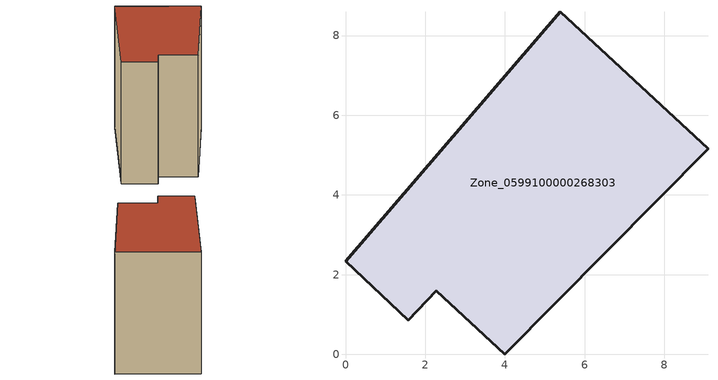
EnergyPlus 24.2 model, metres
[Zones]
Zone_0599100000268303
 floor ground (C_G): 2.28,1.6 1.58,0.86 0,2.33 5.39,8.6 9.1,5.16 4,0 z0
 wall outside (C_F): 5.39,8.6 0,2.33 1.58,0.86 2.28,1.6 4,0 9.1,5.16 5.39,8.6 z0:7.79
 roof outside (C_R): 4,0 9.1,5.16 5.39,8.6 0,2.33 1.58,0.86 2.28,1.6 z7.79
[BUILDING]
Pand.0599100000268303: North Axis=0; Terrain=City; Loads Convergence Tolerance Value=0.04; Temperature Convergence Tolerance Value=0.4; Solar Distribution=FullExterior; Maximum Number of Warmup Days=25; Minimum Number of Warmup Days=1
[Site:Location]
Rotterdam.The.Hague.AP_ZH_NLD Design_Conditions: Latitude=51.96; Longitude=4.45; Time Zone=1; Elevation=-4.5
[SITE:GROUNDTEMPERATURE:BUILDINGSURFACE]
18, 18, 18, 18, 18, 18, 18, 18, 18, 18, 18, 18
[MATERIAL] Thermal Absorptance=0.9; Solar Absorptance=0.7; Visible Absorptance=0.7
Name | Roughness | Thickness | Conductivity | Density | Specific Heat
G.TI.1946 | MediumSmooth | 0.15 | 1 | 540 | 1210
F.TI.1946 | Rough | 0.3 | 0.857143 | 1920 | 840
R.TI.1946 | MediumRough | 0.2 | 0.1 | 1500 | 1000
[CONSTRUCTION]
C_G: G.TI.1946
C_F: F.TI.1946
C_R: R.TI.1946
[ZONE]
Zone_0599100000268303: Type=1; Multiplier=1; Ceiling Height=Autocalculate; Volume=Autocalculate; Floor Area=autocalculate; Part of Total Floor Area=Yes
[ZONEINFILTRATION:DESIGNFLOWRATE]
Infil_Zone_0599100000268303: Zone or ZoneList or Space or SpaceList=Zone_0599100000268303; Schedule=AlwaysOn; Design Flow Rate Calculation Method=Flow/Area; Flow Rate per Floor Area=0.003; Constant Term Coefficient=1; Temperature Term Coefficient=0; Velocity Term Coefficient=0; Velocity Squared Term Coefficient=0
[HVACTEMPLATE:ZONE:IDEALLOADSAIRSYSTEM]
Zone_0599100000268303: Maximum Heating Supply Air Temperature=50; Minimum Cooling Supply Air Temperature=13; Maximum Heating Supply Air Humidity Ratio=0.0156; Minimum Cooling Supply Air Humidity Ratio=0.0077; Heating Limit=NoLimit; Cooling Limit=NoLimit; Dehumidification Control Type=ConstantSensibleHeatRatio; Cooling Sensible Heat Ratio=0.7; Dehumidification Setpoint=60; Humidification Control Type=None; Humidification Setpoint=30; Outdoor Air Method=None; Outdoor Air Flow Rate per Person=0.00944; Outdoor Air Flow Rate per Zone Floor Area=0; Outdoor Air Flow Rate per Zone=0; Demand Controlled Ventilation Type=None; Outdoor Air Economizer Type=NoEconomizer; Heat Recovery Type=None; Sensible Heat Recovery Effectiveness=0.7; Latent Heat Recovery Effectiveness=0.65
[ZONECONTROL:THERMOSTAT]
ThermostatControl_Zone_0599100000268303: Zone or ZoneList=Zone_0599100000268303; Control Type Schedule=DualSetpointControlType; Control 1=Thermostat_Zone_0599100000268303; Temperature Difference Between Cutout And Setpoint=0
[THERMOSTATSETPOINT:DUALSETPOINT]
Thermostat_Zone_0599100000268303: Heating Setpoint Temperature Schedule=HeatingSetpoint_Zone_0599100000268303; Cooling Setpoint Temperature Schedule=CoolingSetpoint_Zone_0599100000268303
[SCHEDULE:COMPACT]
HeatingSetpoint_Zone_0599100000268303: Through: 12/31, For: AllDays, Until: 24:00, 21
CoolingSetpoint_Zone_0599100000268303: Through: 12/31, For: AllDays, Until: 24:00, 24
DualSetpointControlType: Through: 12/31, For: AllDays, Until: 24:00, 4
AlwaysOn: Through: 12/31, For: AllDays, Until: 24:00, 1
